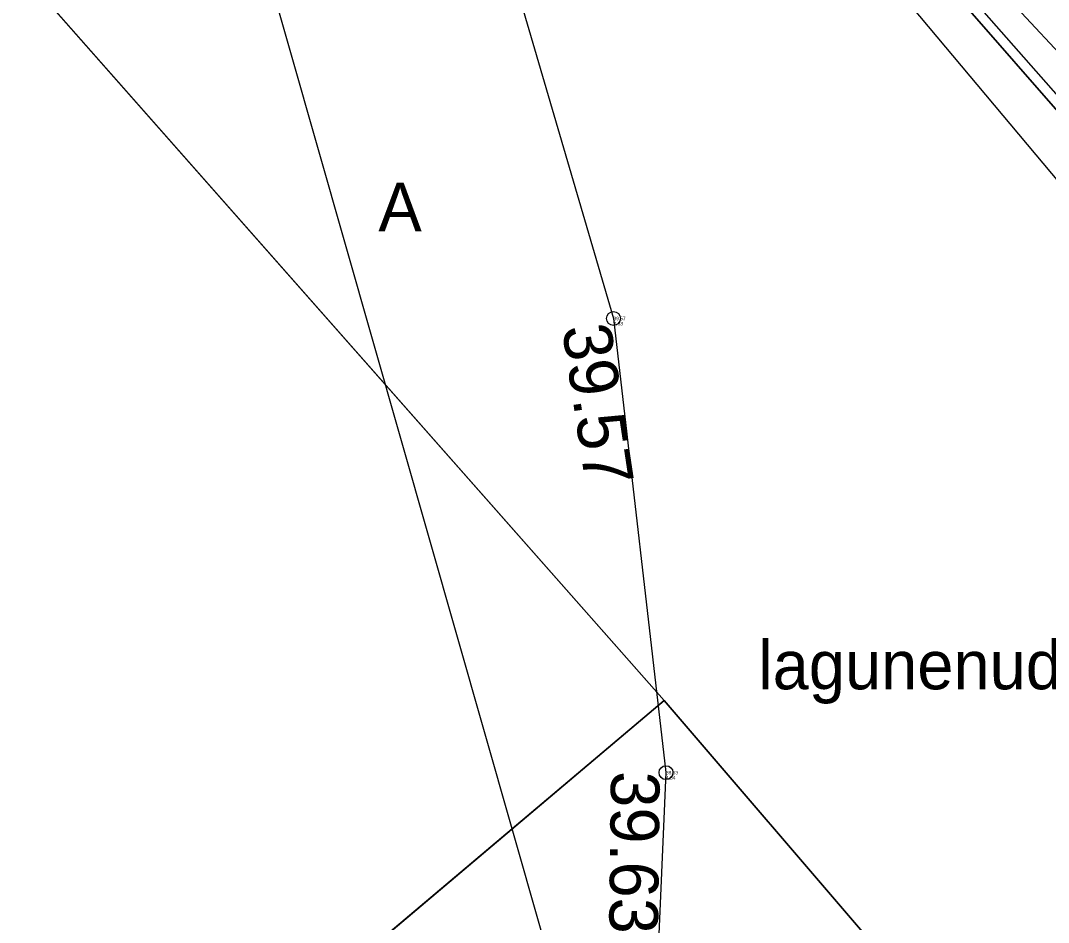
# Model space of a CAD drawing. Extents: x 641729 to 642645, y 6471421 to 6472083.
# Drawn here: x 642376.83 to 642391.63, y 6471766.28 to 6471779.26 of the extents above; entities that cross this region are included whole.
import ezdxf

# ---------------------------------------------------------------- set-up
doc = ezdxf.new("R2010")
doc.units = 0
for name, color, linetype in [('KORGUS-EH2000', 7, 'Continuous'), ('KTRASS', 7, 'Continuous'), ('MOOTKORG-EH2000', 7, 'Continuous'), ('MOOTMPUNKT', 7, 'Continuous'), ('MOOTNR', 7, 'Continuous'), ('MOOTPIIR', 7, 'Continuous'), ('PIIR', 7, 'Continuous'), ('TEE', 7, 'Continuous')]:
    doc.layers.add(name, color=color, linetype=linetype)

msp = doc.modelspace()

# ---------------------------------------------------------------- linework, layer by layer
at = {"layer": 'KORGUS-EH2000'}
for centre in [(642385.372, 6471774.973), (642386.127, 6471768.433)]:
    msp.add_circle(centre, 0.1, dxfattribs=at)
at = {"layer": 'KTRASS'}
msp.add_lwpolyline([(642403.987, 6471765.731), (642379.455, 6471792.003)], dxfattribs=at)
at = {"layer": 'MOOTMPUNKT'}
for centre in [(642385.372, 6471774.973), (642386.127, 6471768.433)]:
    msp.add_circle(centre, 0.1, dxfattribs=at)
at = {"layer": 'MOOTPIIR'}
msp.add_lwpolyline([(642386.389, 6471796.796), (642378.302, 6471787.291), (642384.714, 6471764.802), (642392.898, 6471753.976), (642416.804, 6471752.237), (642417.9, 6471759.067), (642410.683, 6471768.99), (642401.017, 6471782.523)], close=True, dxfattribs=at)
at = {"layer": 'PIIR'}
for points in [[(642170.2, 6471962.73), (642186.7, 6471949.52), (642250.92, 6471894.58), (642294.31, 6471859.27), (642377.02, 6471794.87), (642403.65, 6471764.32), (642396.3, 6471757.59), (642386.1, 6471769.47), (642370.2, 6471787.49), (642344.1, 6471807.76), (642288.16, 6471851.19), (642228.06, 6471899.25), (642181.42, 6471938.56), (642153.71, 6471960.75)], [(642151.99, 6471571.51), (642188.59, 6471602.21), (642225.95, 6471633.62), (642262.05, 6471664.18), (642262.61, 6471664.62), (642263.68, 6471665.48), (642297.86, 6471694.42), (642339.01, 6471729.71), (642386.1, 6471769.47), (642396.3, 6471757.59), (642393.04, 6471754.6), (642377.37, 6471742.13), (642335.75, 6471706.02), (642236.44, 6471622.31), (642198.76, 6471591.18), (642162.15, 6471560.47)]]:
    msp.add_lwpolyline(points, dxfattribs=at)
for points in [[(642250.92, 6471894.58), (642186.7, 6471949.52), (642246.6, 6471901.55), (642252.4, 6471897.15), (642289.81, 6471867.53), (642299.96, 6471859.25), (642316.87, 6471880.92), (642317.86, 6471880.19), (642342.44, 6471908.78), (642348.97, 6471903.38), (642338.37, 6471897.77), (642334.52, 6471894.84), (642303.46, 6471856.17), (642357.49, 6471813.15), (642374.36, 6471799.41), (642405.83, 6471766.32), (642403.65, 6471764.32), (642377.02, 6471794.87), (642294.31, 6471859.27)], [(642339.01, 6471729.71), (642330.54, 6471739.88), (642352.05, 6471761.59), (642324.45, 6471785.46), (642343.35, 6471806.91), (642344.1, 6471807.76), (642370.2, 6471787.49), (642386.1, 6471769.47)]]:
    msp.add_lwpolyline(points, close=True, dxfattribs=at)
at = {"layer": 'TEE'}
for points in [[(642380.875, 6471790.484), (642387.025, 6471783.56), (642397.091, 6471772.138), (642403.49, 6471764.605), (642407.101, 6471764.405), (642412.218, 6471766.154)], [(642391.034, 6471756.015), (642398.214, 6471767.472), (642392.508, 6471776.079), (642386.603, 6471783.118), (642380.381, 6471789.842)], [(642379.204, 6471788.798), (642383.351, 6471781.875), (642385.372, 6471774.973), (642386.127, 6471768.433), (642385.913, 6471763.551)]]:
    msp.add_lwpolyline(points, dxfattribs=at)

# ---------------------------------------------------------------- texts
at = {"layer": 'KORGUS-EH2000'}
for s, rotation, p in [('39.57', 278.5491, (642384.628, 6471774.843)), ('39.63', 269.3489, (642385.336, 6471768.457))]:
    msp.add_text(s, height=0.7, rotation=rotation, dxfattribs=at).set_placement(p)
at = {"layer": 'MOOTKORG-EH2000'}
for s, p in [('39.57', (642385.372, 6471774.948)), ('39.63', (642386.127, 6471768.408))]:
    msp.add_text(s, height=0.05, dxfattribs=at).set_placement(p)
at = {"layer": 'MOOTNR'}
for s, p in [('4.03', (642385.372, 6471774.873)), ('4.04', (642386.127, 6471768.333))]:
    msp.add_text(s, height=0.05, dxfattribs=at).set_placement(p)
at = {"layer": 'TEE'}
for s, p in [('A', (642381.986, 6471776.228)), ('lagunenud asfalt', (642387.455, 6471769.633))]:
    msp.add_text(s, height=0.7, dxfattribs=at).set_placement(p)

doc.saveas('drawing.dxf')
